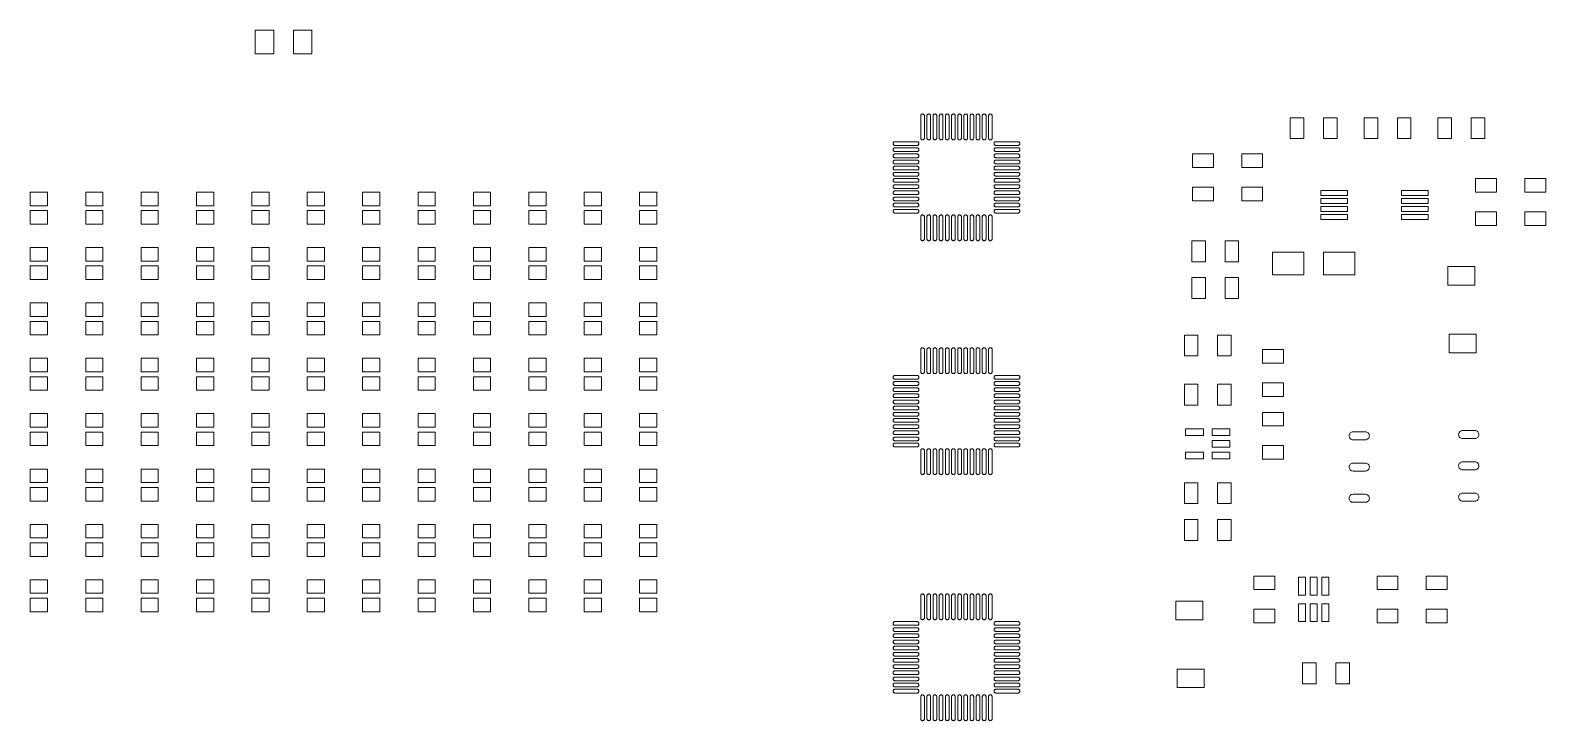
# Model space of a CAD drawing. Extents: x 25 to 148, y 6 to 62.
import ezdxf

# ---------------------------------------------------------------- set-up
doc = ezdxf.new("R2010")
doc.units = 0
doc.header["$MEASUREMENT"] = 0
doc.layers.get('0').update_dxf_attribs({"linetype": 'CONTINUOUS'})
doc.layers.add('CHIP_READER_PCB_DARK_GTP', color=1, linetype='CONTINUOUS', lineweight=0)

# ---------------------------------------------------------------- blocks, each defined once
blk = doc.blocks.new('D10')
at = {"layer": 'CHIP_READER_PCB_DARK_GTP'}
blk.add_lwpolyline([(0.700024, 0), (0.700024, -0.550037), (-0.700024, -0.550037), (-0.700024, 0.550037), (0.700024, 0.550037), (0.700024, 0)], close=True, dxfattribs=at)
blk = doc.blocks.new('D11')
at = {"layer": 'CHIP_READER_PCB_DARK_GTP'}
blk.add_lwpolyline([(0.850011, 0), (0.850011, -0.550037), (-0.850011, -0.550037), (-0.850011, 0.550037), (0.850011, 0.550037), (0.850011, 0)], close=True, dxfattribs=at)
blk = doc.blocks.new('D12')
at = {"layer": 'CHIP_READER_PCB_DARK_GTP'}
blk.add_lwpolyline([(0.499999, -0.324993), (0.563402, -0.318748), (0.624368, -0.300254), (0.680555, -0.270222), (0.729804, -0.229805), (0.770221, -0.180556), (0.800253, -0.124369), (0.818747, -0.063403), (0.824992, 0), (0.818747, 0.063403), (0.800253, 0.124369), (0.770221, 0.180556), (0.729804, 0.229805), (0.680555, 0.270222), (0.624368, 0.300254), (0.563402, 0.318748), (0.499999, 0.324993), (-0.499999, 0.324993), (-0.563402, 0.318748), (-0.624368, 0.300254), (-0.680555, 0.270222), (-0.729804, 0.229805), (-0.770221, 0.180556), (-0.800253, 0.124369), (-0.818747, 0.063403), (-0.824992, 0), (-0.818747, -0.063403), (-0.800253, -0.124369), (-0.770221, -0.180556), (-0.729804, -0.229805), (-0.680555, -0.270222), (-0.624368, -0.300254), (-0.563402, -0.318748), (-0.499999, -0.324993), (0.499999, -0.324993)], close=True, dxfattribs=at)
blk = doc.blocks.new('D13')
at = {"layer": 'CHIP_READER_PCB_DARK_GTP'}
blk.add_lwpolyline([(1.099947, 0), (1.099947, -0.750062), (-1.099947, -0.750062), (-1.099947, 0.750062), (1.099947, 0.750062), (1.099947, 0)], close=True, dxfattribs=at)
blk = doc.blocks.new('D14')
at = {"layer": 'CHIP_READER_PCB_DARK_GTP'}
blk.add_lwpolyline([(0.900049, -0.149987), (0.92931, -0.147105), (0.957447, -0.13857), (0.983377, -0.12471), (1.006106, -0.106057), (1.024759, -0.083328), (1.038619, -0.057398), (1.047154, -0.029261), (1.050036, 0), (1.047154, 0.029261), (1.038619, 0.057398), (1.024759, 0.083328), (1.006106, 0.106057), (0.983377, 0.12471), (0.957447, 0.13857), (0.92931, 0.147105), (0.900049, 0.149987), (-0.900049, 0.149987), (-0.92931, 0.147105), (-0.957447, 0.13857), (-0.983377, 0.12471), (-1.006106, 0.106057), (-1.024759, 0.083328), (-1.038619, 0.057398), (-1.047154, 0.029261), (-1.050036, 0), (-1.047154, -0.029261), (-1.038619, -0.057398), (-1.024759, -0.083328), (-1.006106, -0.106057), (-0.983377, -0.12471), (-0.957447, -0.13857), (-0.92931, -0.147105), (-0.900049, -0.149987), (0.900049, -0.149987)], close=True, dxfattribs=at)
blk = doc.blocks.new('D15')
at = {"layer": 'CHIP_READER_PCB_DARK_GTP'}
blk.add_lwpolyline([(0.149987, 0.900049), (0.147105, 0.92931), (0.13857, 0.957447), (0.12471, 0.983377), (0.106057, 1.006106), (0.083328, 1.024759), (0.057398, 1.038619), (0.029261, 1.047154), (0, 1.050036), (-0.029261, 1.047154), (-0.057398, 1.038619), (-0.083328, 1.024759), (-0.106057, 1.006106), (-0.12471, 0.983377), (-0.13857, 0.957447), (-0.147105, 0.92931), (-0.149987, 0.900049), (-0.149987, -0.900049), (-0.147105, -0.92931), (-0.13857, -0.957447), (-0.12471, -0.983377), (-0.106057, -1.006106), (-0.083328, -1.024759), (-0.057398, -1.038619), (-0.029261, -1.047154), (0, -1.050036), (0.029261, -1.047154), (0.057398, -1.038619), (0.083328, -1.024759), (0.106057, -1.006106), (0.12471, -0.983377), (0.13857, -0.957447), (0.147105, -0.92931), (0.149987, -0.900049), (0.149987, 0.900049)], close=True, dxfattribs=at)
blk = doc.blocks.new('D16')
at = {"layer": 'CHIP_READER_PCB_DARK_GTP'}
blk.add_lwpolyline([(0.550037, 0), (0.550037, -0.850011), (-0.550037, -0.850011), (-0.550037, 0.850011), (0.550037, 0.850011), (0.550037, 0)], close=True, dxfattribs=at)
blk = doc.blocks.new('D17')
at = {"layer": 'CHIP_READER_PCB_DARK_GTP'}
blk.add_lwpolyline([(1.075055, 0), (1.075055, -0.200025), (-1.075055, -0.200025), (-1.075055, 0.200025), (1.075055, 0.200025), (1.075055, 0)], close=True, dxfattribs=at)
blk = doc.blocks.new('D18')
at = {"layer": 'CHIP_READER_PCB_DARK_GTP'}
blk.add_lwpolyline([(1.075055, 0), (1.075055, -0.200025), (-1.075055, -0.200025), (-1.075055, 0.200025), (1.075055, 0.200025), (1.075055, 0)], close=True, dxfattribs=at)
blk = doc.blocks.new('D19')
at = {"layer": 'CHIP_READER_PCB_DARK_GTP'}
blk.add_lwpolyline([(0.750062, 0), (0.750062, -0.94996), (-0.750062, -0.94996), (-0.750062, 0.94996), (0.750062, 0.94996), (0.750062, 0)], close=True, dxfattribs=at)
blk = doc.blocks.new('D20')
at = {"layer": 'CHIP_READER_PCB_DARK_GTP'}
blk.add_lwpolyline([(0.725043, 0), (0.725043, -0.274955), (-0.725043, -0.274955), (-0.725043, 0.274955), (0.725043, 0.274955), (0.725043, 0)], close=True, dxfattribs=at)
blk = doc.blocks.new('D21')
at = {"layer": 'CHIP_READER_PCB_DARK_GTP'}
blk.add_lwpolyline([(0.725043, 0), (0.725043, -0.274955), (-0.725043, -0.274955), (-0.725043, 0.274955), (0.725043, 0.274955), (0.725043, 0)], close=True, dxfattribs=at)
blk = doc.blocks.new('D22')
at = {"layer": 'CHIP_READER_PCB_DARK_GTP'}
blk.add_lwpolyline([(1.274953, 0), (1.274953, -0.925068), (-1.274953, -0.925068), (-1.274953, 0.925068), (1.274953, 0.925068), (1.274953, 0)], close=True, dxfattribs=at)
blk = doc.blocks.new('D23')
at = {"layer": 'CHIP_READER_PCB_DARK_GTP'}
blk.add_lwpolyline([(0.274955, 0), (0.274955, -0.725043), (-0.274955, -0.725043), (-0.274955, 0.725043), (0.274955, 0.725043), (0.274955, 0)], close=True, dxfattribs=at)
blk = doc.blocks.new('D24')
at = {"layer": 'CHIP_READER_PCB_DARK_GTP'}
blk.add_lwpolyline([(0.274955, 0), (0.274955, -0.725043), (-0.274955, -0.725043), (-0.274955, 0.725043), (0.274955, 0.725043), (0.274955, 0)], close=True, dxfattribs=at)

msp = doc.modelspace()

# ---------------------------------------------------------------- block references
for name, p in [('D19', (43.850052, 61.000132)), ('D19', (46.950122, 61.000132)), ('D15', (97.325942, 54.099968)), ('D15', (97.826068, 54.099968)), ('D15', (98.32594, 54.099968)), ('D15', (98.825812, 54.099968)), ('D15', (99.325938, 54.099968)), ('D15', (99.826064, 54.099968)), ('D15', (100.325936, 54.099968)), ('D15', (100.826062, 54.099968)), ('D15', (101.325934, 54.099968)), ('D15', (101.82606, 54.099968)), ('D15', (102.325932, 54.099968)), ('D15', (102.825804, 54.099968)), ('D16', (127.750062, 53.999892)), ('D16', (130.450082, 53.999892)), ('D16', (133.75005, 53.999892)), ('D16', (136.45007, 53.999892)), ('D16', (139.750038, 53.999892)), ('D16', (142.450058, 53.999892)), ('D14', (95.975932, 52.749958)), ('D14', (95.975932, 52.250086)), ('D14', (95.975932, 51.74996)), ('D14', (104.176068, 52.749958)), ('D14', (104.176068, 52.250086)), ('D14', (104.176068, 51.74996)), ('D11', (120.10009, 51.34991)), ('D11', (124.100082, 51.34991)), ('D14', (95.975932, 51.250088)), ('D14', (95.975932, 50.749962)), ('D14', (104.176068, 51.250088)), ('D14', (104.176068, 50.749962)), ('D14', (95.975932, 50.25009)), ('D14', (95.975932, 49.749964)), ('D14', (95.975932, 49.250092)), ('D14', (104.176068, 50.25009)), ('D14', (104.176068, 49.749964)), ('D14', (104.176068, 49.250092)), ('D11', (143.100044, 49.349914)), ('D11', (147.100036, 49.349914)), ('D10', (25.525984, 48.250094)), ('D10', (30.025848, 48.250094)), ('D10', (34.525966, 48.250094)), ('D10', (39.026084, 48.250094)), ('D10', (43.525948, 48.250094)), ('D10', (48.026066, 48.250094)), ('D10', (52.52593, 48.250094)), ('D10', (57.026048, 48.250094)), ('D10', (61.525912, 48.250094)), ('D10', (66.02603, 48.250094)), ('D10', (70.525894, 48.250094)), ('D10', (75.026012, 48.250094)), ('D14', (95.975932, 48.749966)), ('D14', (95.975932, 48.250094)), ('D14', (104.176068, 48.749966)), ('D14', (104.176068, 48.250094)), ('D11', (120.10009, 48.64989)), ('D11', (124.100082, 48.64989)), ('D17', (130.765042, 48.73498)), ('D18', (130.765042, 48.084994)), ('D18', (137.31494, 48.73498)), ('D18', (137.31494, 48.084994)), ('D10', (25.525984, 46.74997)), ('D10', (30.025848, 46.74997)), ('D10', (34.525966, 46.74997)), ('D10', (39.026084, 46.74997)), ('D10', (43.525948, 46.74997)), ('D10', (48.026066, 46.74997)), ('D10', (52.52593, 46.74997)), ('D10', (57.026048, 46.74997)), ('D10', (61.525912, 46.74997)), ('D10', (66.02603, 46.74997)), ('D10', (70.525894, 46.74997)), ('D10', (75.026012, 46.74997)), ('D14', (95.975932, 47.749968)), ('D14', (95.975932, 47.250096)), ('D15', (97.325942, 45.900086)), ('D15', (97.826068, 45.900086)), ('D15', (98.32594, 45.900086)), ('D15', (98.825812, 45.900086)), ('D15', (99.325938, 45.900086)), ('D15', (99.826064, 45.900086)), ('D15', (100.325936, 45.900086)), ('D15', (100.826062, 45.900086)), ('D15', (101.325934, 45.900086)), ('D15', (101.82606, 45.900086)), ('D15', (102.325932, 45.900086)), ('D15', (102.825804, 45.900086)), ('D14', (104.176068, 47.749968)), ('D14', (104.176068, 47.250096)), ('D18', (130.765042, 47.435008)), ('D18', (130.765042, 46.785022)), ('D18', (137.31494, 47.435008)), ('D18', (137.31494, 46.785022)), ('D11', (143.100044, 46.649894)), ('D11', (147.100036, 46.649894)), ('D16', (119.750078, 43.999912)), ('D16', (122.450098, 43.999912)), ('D10', (25.525984, 43.749976)), ('D10', (30.025848, 43.749976)), ('D10', (34.525966, 43.749976)), ('D10', (39.026084, 43.749976)), ('D10', (43.525948, 43.749976)), ('D10', (48.026066, 43.749976)), ('D10', (52.52593, 43.749976)), ('D10', (57.026048, 43.749976)), ('D10', (61.525912, 43.749976)), ('D10', (66.02603, 43.749976)), ('D10', (70.525894, 43.749976)), ('D10', (75.026012, 43.749976)), ('D22', (127.024892, 42.999914)), ('D22', (131.174998, 42.999914)), ('D10', (25.525984, 42.250106)), ('D10', (30.025848, 42.250106)), ('D10', (34.525966, 42.250106)), ('D10', (39.026084, 42.250106)), ('D10', (43.525948, 42.250106)), ('D10', (48.026066, 42.250106)), ('D10', (52.52593, 42.250106)), ('D10', (57.026048, 42.250106)), ('D10', (61.525912, 42.250106)), ('D10', (66.02603, 42.250106)), ('D10', (70.525894, 42.250106)), ('D10', (75.026012, 42.250106)), ('D13', (141.100048, 41.999916)), ('D16', (119.750078, 40.999918)), ('D16', (122.450098, 40.999918)), ('D10', (25.525984, 39.250112)), ('D10', (30.025848, 39.250112)), ('D10', (34.525966, 39.250112)), ('D10', (39.026084, 39.250112)), ('D10', (43.525948, 39.250112)), ('D10', (48.026066, 39.250112)), ('D10', (52.52593, 39.250112)), ('D10', (57.026048, 39.250112)), ('D10', (61.525912, 39.250112)), ('D10', (66.02603, 39.250112)), ('D10', (70.525894, 39.250112)), ('D10', (75.026012, 39.250112)), ('D10', (25.525984, 37.749988)), ('D10', (30.025848, 37.749988)), ('D10', (34.525966, 37.749988)), ('D10', (39.026084, 37.749988)), ('D10', (43.525948, 37.749988)), ('D10', (48.026066, 37.749988)), ('D10', (52.52593, 37.749988)), ('D10', (57.026048, 37.749988)), ('D10', (61.525912, 37.749988)), ('D10', (66.02603, 37.749988)), ('D10', (70.525894, 37.749988)), ('D10', (75.026012, 37.749988)), ('D16', (119.13997, 36.340034)), ('D16', (121.83999, 36.340034)), ('D13', (141.19987, 36.500054)), ('D15', (97.325942, 35.100006)), ('D15', (97.826068, 35.100006)), ('D15', (98.32594, 35.100006)), ('D15', (98.825812, 35.100006)), ('D15', (99.325938, 35.100006)), ('D15', (99.826064, 35.100006)), ('D15', (100.325936, 35.100006)), ('D15', (100.826062, 35.100006)), ('D15', (101.325934, 35.100006)), ('D15', (101.82606, 35.100006)), ('D15', (102.325932, 35.100006)), ('D15', (102.826058, 35.100006)), ('D11', (125.800104, 35.450018)), ('D10', (25.525984, 34.749994)), ('D10', (30.025848, 34.749994)), ('D10', (34.525966, 34.749994)), ('D10', (39.026084, 34.749994)), ('D10', (43.525948, 34.749994)), ('D10', (48.026066, 34.749994)), ('D10', (52.52593, 34.749994)), ('D10', (57.026048, 34.749994)), ('D10', (61.525912, 34.749994)), ('D10', (66.02603, 34.749994)), ('D10', (70.525894, 34.749994)), ('D10', (75.026012, 34.749994)), ('D10', (25.525984, 33.24987)), ('D10', (30.025848, 33.24987)), ('D10', (34.525966, 33.24987)), ('D10', (39.026084, 33.24987)), ('D10', (43.525948, 33.24987)), ('D10', (48.026066, 33.24987)), ('D10', (52.52593, 33.24987)), ('D10', (57.026048, 33.24987)), ('D10', (61.525912, 33.24987)), ('D10', (66.02603, 33.24987)), ('D10', (70.525894, 33.24987)), ('D10', (75.026012, 33.24987)), ('D14', (95.975932, 33.749996)), ('D14', (95.975932, 33.24987)), ('D14', (104.176068, 33.749996)), ('D14', (104.176068, 33.24987)), ('D11', (125.800104, 32.749998)), ('D14', (95.975932, 32.749998)), ('D14', (95.975932, 32.249872)), ('D14', (104.176068, 32.749998)), ('D14', (104.176068, 32.249872)), ('D16', (119.13997, 32.340042)), ('D16', (121.83999, 32.340042)), ('D10', (25.525984, 30.25013)), ('D10', (30.025848, 30.25013)), ('D10', (34.525966, 30.25013)), ('D10', (39.026084, 30.25013)), ('D10', (43.525948, 30.25013)), ('D10', (48.026066, 30.25013)), ('D10', (52.52593, 30.25013)), ('D10', (57.026048, 30.25013)), ('D10', (61.525912, 30.25013)), ('D10', (66.02603, 30.25013)), ('D10', (70.525894, 30.25013)), ('D10', (75.026012, 30.25013)), ('D14', (95.975932, 31.75)), ('D14', (95.975932, 31.249874)), ('D14', (95.975932, 30.750002)), ('D14', (104.176068, 31.75)), ('D14', (104.176068, 31.249874)), ('D14', (104.176068, 30.750002)), ('D11', (125.800104, 30.349952)), ('D14', (95.975932, 30.249876)), ('D14', (95.975932, 29.750004)), ('D14', (104.176068, 30.249876)), ('D14', (104.176068, 29.750004)), ('D21', (119.415052, 29.29001)), ('D21', (121.564908, 29.29001)), ('D10', (25.525984, 28.750006)), ('D10', (30.025848, 28.750006)), ('D10', (34.525966, 28.750006)), ('D10', (39.026084, 28.750006)), ('D10', (43.525948, 28.750006)), ('D10', (48.026066, 28.750006)), ('D10', (52.52593, 28.750006)), ('D10', (57.026048, 28.750006)), ('D10', (61.525912, 28.750006)), ('D10', (66.02603, 28.750006)), ('D10', (70.525894, 28.750006)), ('D10', (75.026012, 28.750006)), ('D14', (95.975932, 29.249878)), ('D14', (95.975932, 28.750006)), ('D14', (95.975932, 28.24988)), ('D14', (104.176068, 29.249878)), ('D14', (104.176068, 28.750006)), ('D14', (104.176068, 28.24988)), ('D21', (121.564908, 28.34005)), ('D12', (132.80009, 28.999942)), ('D12', (141.699996, 29.100018)), ('D15', (97.325942, 26.89987)), ('D15', (97.826068, 26.89987)), ('D15', (98.32594, 26.89987)), ('D15', (98.825812, 26.89987)), ('D15', (99.325938, 26.89987)), ('D15', (99.826064, 26.89987)), ('D15', (100.325936, 26.89987)), ('D15', (100.826062, 26.89987)), ('D15', (101.325934, 26.89987)), ('D15', (101.82606, 26.89987)), ('D15', (102.325932, 26.89987)), ('D15', (102.826058, 26.89987)), ('D21', (119.415052, 27.39009)), ('D20', (121.564908, 27.39009)), ('D11', (125.800104, 27.649932)), ('D10', (25.525984, 25.750012)), ('D10', (30.025848, 25.750012)), ('D10', (34.525966, 25.750012)), ('D10', (39.026084, 25.750012)), ('D10', (43.525948, 25.750012)), ('D10', (48.026066, 25.750012)), ('D10', (52.52593, 25.750012)), ('D10', (57.026048, 25.750012)), ('D10', (61.525912, 25.750012)), ('D10', (66.02603, 25.750012)), ('D10', (70.525894, 25.750012)), ('D10', (75.026012, 25.750012)), ('D12', (132.80009, 26.459942)), ('D12', (141.699996, 26.560018)), ('D10', (25.525984, 24.250142)), ('D10', (30.025848, 24.250142)), ('D10', (34.525966, 24.250142)), ('D10', (39.026084, 24.250142)), ('D10', (43.525948, 24.250142)), ('D10', (48.026066, 24.250142)), ('D10', (52.52593, 24.250142)), ('D10', (57.026048, 24.250142)), ('D10', (61.525912, 24.250142)), ('D10', (66.02603, 24.250142)), ('D10', (70.525894, 24.250142)), ('D10', (75.026012, 24.250142)), ('D16', (119.13997, 24.340058)), ('D16', (121.83999, 24.340058)), ('D12', (132.80009, 23.919942)), ('D12', (141.699996, 24.020018)), ('D16', (119.13997, 21.340064)), ('D16', (121.83999, 21.340064)), ('D10', (25.525984, 21.249894)), ('D10', (30.025848, 21.249894)), ('D10', (34.525966, 21.249894)), ('D10', (39.026084, 21.249894)), ('D10', (43.525948, 21.249894)), ('D10', (48.026066, 21.249894)), ('D10', (52.52593, 21.249894)), ('D10', (57.026048, 21.249894)), ('D10', (61.525912, 21.249894)), ('D10', (66.02603, 21.249894)), ('D10', (70.525894, 21.249894)), ('D10', (75.026012, 21.249894)), ('D10', (25.525984, 19.750024)), ('D10', (30.025848, 19.750024)), ('D10', (34.525966, 19.750024)), ('D10', (39.026084, 19.750024)), ('D10', (43.525948, 19.750024)), ('D10', (48.026066, 19.750024)), ('D10', (52.52593, 19.750024)), ('D10', (57.026048, 19.750024)), ('D10', (61.525912, 19.750024)), ('D10', (66.02603, 19.750024)), ('D10', (70.525894, 19.750024)), ('D10', (75.026012, 19.750024)), ('D10', (25.525984, 16.75003)), ('D10', (30.025848, 16.75003)), ('D10', (34.525966, 16.75003)), ('D10', (39.026084, 16.75003)), ('D10', (43.525948, 16.75003)), ('D10', (48.026066, 16.75003)), ('D10', (52.52593, 16.75003)), ('D10', (57.026048, 16.75003)), ('D10', (61.525912, 16.75003)), ('D10', (66.02603, 16.75003)), ('D10', (70.525894, 16.75003)), ('D10', (75.026012, 16.75003)), ('D11', (125.10008, 17.050004)), ('D24', (128.150112, 16.774922)), ('D24', (129.100072, 16.774922)), ('D24', (130.050032, 16.774922)), ('D11', (135.10006, 17.050004)), ('D11', (139.100052, 17.050004)), ('D15', (97.325942, 15.100046)), ('D15', (97.826068, 15.100046)), ('D15', (98.32594, 15.100046)), ('D15', (98.826066, 15.100046)), ('D15', (99.325938, 15.100046)), ('D15', (99.826064, 15.100046)), ('D15', (100.325936, 15.100046)), ('D15', (100.826062, 15.100046)), ('D15', (101.325934, 15.100046)), ('D15', (101.82606, 15.100046)), ('D15', (102.325932, 15.100046)), ('D15', (102.826058, 15.100046)), ('D10', (25.525984, 15.249906)), ('D10', (30.025848, 15.249906)), ('D10', (34.525966, 15.249906)), ('D10', (39.026084, 15.249906)), ('D10', (43.525948, 15.249906)), ('D10', (48.026066, 15.249906)), ('D10', (52.52593, 15.249906)), ('D10', (57.026048, 15.249906)), ('D10', (61.525912, 15.249906)), ('D10', (66.02603, 15.249906)), ('D10', (70.525894, 15.249906)), ('D10', (75.026012, 15.249906)), ('D13', (119.000016, 14.800072)), ('D11', (125.10008, 14.349984)), ('D23', (128.150112, 14.625066)), ('D24', (129.100072, 14.625066)), ('D24', (130.050032, 14.625066)), ('D11', (135.10006, 14.349984)), ('D11', (139.100052, 14.349984)), ('D14', (95.975932, 13.750036)), ('D14', (104.176068, 13.750036)), ('D14', (95.975932, 13.24991)), ('D14', (95.975932, 12.750038)), ('D14', (95.975932, 12.249912)), ('D14', (104.176068, 13.24991)), ('D14', (104.176068, 12.750038)), ('D14', (104.176068, 12.249912)), ('D14', (95.975932, 11.75004)), ('D14', (95.975932, 11.249914)), ('D14', (104.176068, 11.75004)), ('D14', (104.176068, 11.249914)), ('D14', (95.975932, 10.750042)), ('D14', (95.975932, 10.249916)), ('D14', (95.975932, 9.750044)), ('D14', (104.176068, 10.750042)), ('D14', (104.176068, 10.249916)), ('D14', (104.176068, 9.750044)), ('D13', (119.100092, 9.299956)), ('D16', (128.75006, 9.700006)), ('D16', (131.45008, 9.700006)), ('D14', (95.975932, 9.249918)), ('D14', (95.975932, 8.750046)), ('D14', (104.176068, 9.249918)), ('D14', (104.176068, 8.750046)), ('D14', (95.975932, 8.24992)), ('D15', (97.325942, 6.89991)), ('D15', (97.826068, 6.89991)), ('D15', (98.32594, 6.89991)), ('D15', (98.826066, 6.89991)), ('D15', (99.325938, 6.89991)), ('D15', (99.826064, 6.89991)), ('D15', (100.325936, 6.89991)), ('D15', (100.826062, 6.89991)), ('D15', (101.325934, 6.89991)), ('D15', (101.82606, 6.89991)), ('D15', (102.325932, 6.89991)), ('D15', (102.826058, 6.89991)), ('D14', (104.176068, 8.24992))]:
    msp.add_blockref(name, p)

doc.saveas('drawing.dxf')
